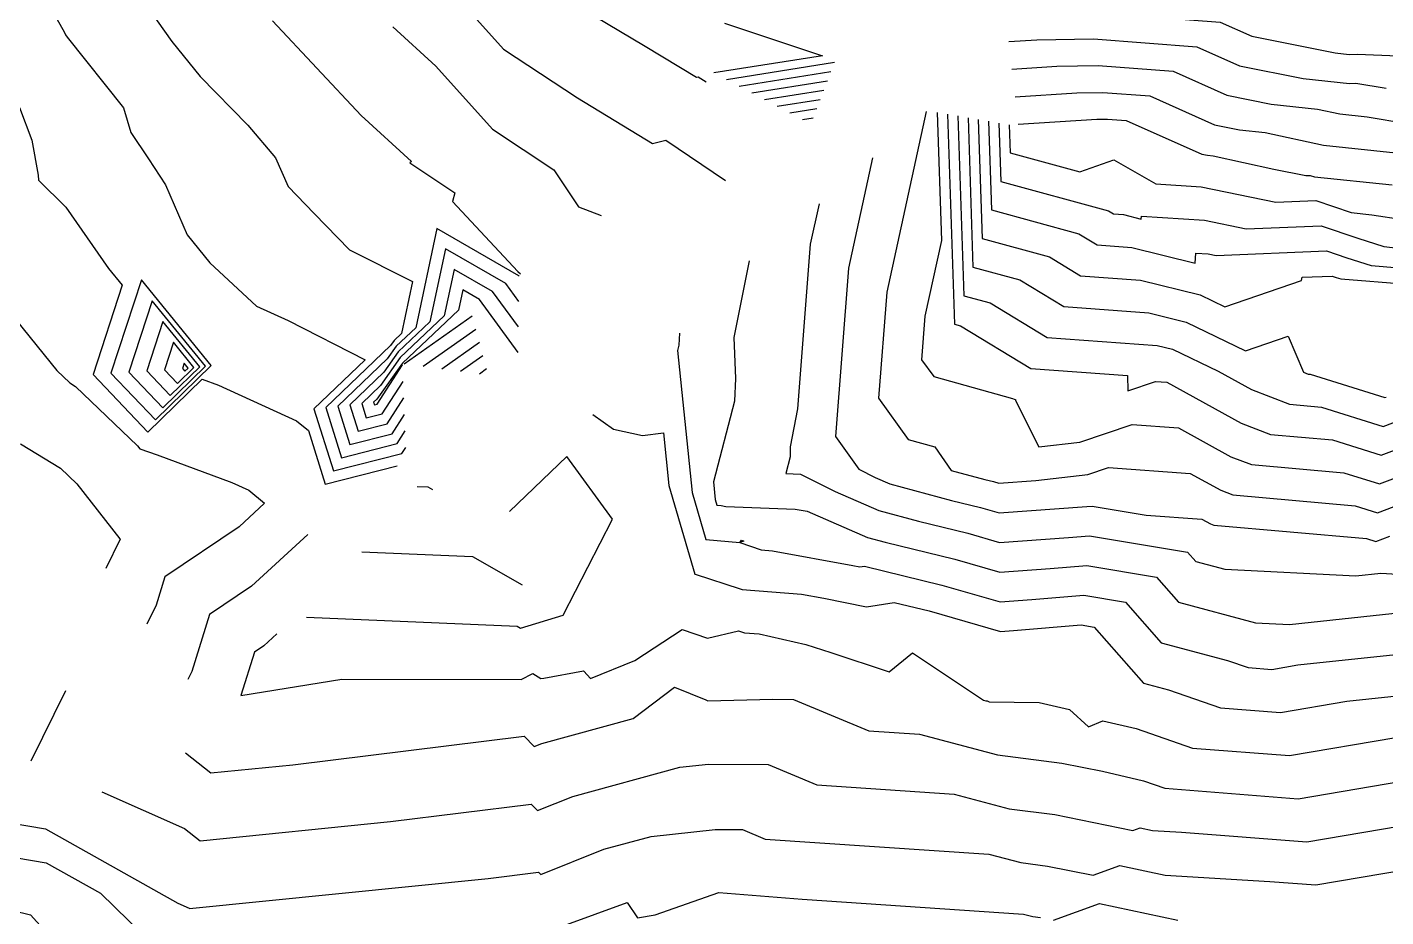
# Model space of a CAD drawing. Header units: metres. Extents: x 706150 to 707002, y 953723 to 954386.
# Drawn here: x 706557.2 to 706641.2, y 953882.6 to 953937.6 of the extents above; entities that cross this region are included whole.
import ezdxf

# ---------------------------------------------------------------- set-up
doc = ezdxf.new("R2010")
doc.units = ezdxf.units.M

msp = doc.modelspace()

# ---------------------------------------------------------------- linework, layer by layer
at = {"layer": 'CONTOUR_100'}
for points in [[(706540.877, 953887.6537, 100), (706545.0745, 953888.1752, 100), (706548.8156, 953886.8593, 100), (706550.3096, 953886.4154, 100), (706552.4264, 953885.916, 100), (706556.5812, 953886.2546, 100), (706558.3958, 953885.9551, 100), (706561.7475, 953884.0711, 100), (706567.8968, 953878.0741, 100)], [(706590.362, 953882.0501, 100), (706594.3153, 953883.4937, 100), (706594.9556, 953882.5492, 100), (706596.0465, 953882.7321, 100), (706599.9802, 953884.1119, 100), (706605.1388, 953883.7059, 100), (706618.8049, 953882.7831, 100), (706619.3833, 953882.6314, 100), (706619.8605, 953882.5699, 100)], [(706620.6781, 953882.4042, 100), (706623.5089, 953883.4429, 100), (706628.3556, 953882.4026, 100)]]:
    msp.add_polyline3d(points, dxfattribs=at)
at = {"layer": 'CONTOUR_101'}
for points in [[(706556.8145, 953911.8406, 101), (706559.277, 953910.3374, 101), (706560.2891, 953909.3695, 101), (706562.9422, 953905.9741, 101), (706562.9642, 953905.9468, 101), (706562.0883, 953904.1413, 101)], [(706559.5915, 953896.5741, 101), (706557.453, 953892.2411, 101)], [(706556.1626, 953888.4206, 101), (706558.3547, 953888.0588, 101), (706566.5312, 953883.4627, 101), (706567.2313, 953883.1523, 101), (706567.2604, 953883.1295, 101), (706585.7222, 953884.9824, 101), (706588.8383, 953885.3678, 101), (706588.9739, 953885.2283, 101), (706592.8804, 953886.7882, 101), (706595.7918, 953887.5776, 101), (706599.7521, 953888.016, 101), (706601.4523, 953888.0042, 101), (706602.8467, 953887.4213, 101), (706616.6618, 953886.4884, 101), (706618.6568, 953885.9653, 101), (706620.3025, 953885.7532, 101), (706623.1222, 953885.1816, 101), (706624.7646, 953885.7843, 101), (706627.5766, 953885.1807, 101), (706634.0456, 953884.806, 101), (706636.8773, 953884.5847, 101), (706650.9041, 953886.9586, 101)]]:
    msp.add_polyline3d(points, dxfattribs=at)
at = {"layer": 'CONTOUR_102'}
for points in [[(706555.6782, 953920.5582, 102), (706559.0536, 953916.3705, 102), (706559.851, 953915.6099, 102), (706560.2136, 953915.3886, 102), (706564.0388, 953911.7307, 102), (706564.1885, 953911.5391, 102), (706565.2666, 953911.1616, 102), (706569.8682, 953909.4622, 102), (706570.9309, 953908.9768, 102), (706571.9024, 953908.1767, 102), (706570.3185, 953906.719, 102), (706565.7368, 953903.6289, 102), (706565.1882, 953901.8702, 102), (706564.6249, 953900.7088, 102)], [(706561.8441, 953890.3441, 102), (706566.9503, 953888.0799, 102), (706567.9205, 953887.3199, 102), (706579.6845, 953888.5006, 102), (706588.3871, 953889.5767, 102), (706588.7657, 953889.1872, 102), (706590.956, 953890.0618, 102), (706597.5786, 953891.8574, 102), (706599.3469, 953892.0532, 102), (706603.0275, 953892.0278, 102), (706606.0461, 953890.7659, 102), (706614.5187, 953890.1937, 102), (706617.9303, 953889.2992, 102), (706620.7445, 953888.9366, 102), (706625.5663, 953887.959, 102), (706626.0203, 953888.1256, 102), (706626.7976, 953887.9588, 102), (706628.5857, 953887.8552, 102), (706636.3344, 953887.2495, 102), (706647.8784, 953889.2032, 102)]]:
    msp.add_polyline3d(points, dxfattribs=at)
at = {"layer": 'CONTOUR_103'}
for points in [[(706556.758, 953932.6302, 103), (706557.5196, 953930.6101, 103), (706557.8925, 953928.442, 103), (706557.9126, 953928.1528, 103), (706559.6156, 953926.471, 103), (706562.2522, 953922.6788, 103), (706563.0968, 953921.6562, 103), (706561.2957, 953916.1337, 103), (706564.6905, 953912.5773, 103), (706568.044, 953915.8424, 103), (706569.0501, 953915.4708, 103), (706573.8639, 953913.2721, 103), (706574.6039, 953912.6627, 103), (706575.6468, 953909.3557, 103), (706580.0899, 953910.4815, 103)], [(706574.5662, 953906.244, 103), (706571.0898, 953903.0446, 103), (706568.503, 953901.3, 103), (706567.404, 953897.7765, 103), (706567.1614, 953897.2763, 103)], [(706567, 953892.7486, 103), (706568.5807, 953891.5104, 103), (706573.6469, 953892.0188, 103), (706587.9359, 953893.7857, 103), (706588.5575, 953893.1461, 103), (706589.0317, 953893.3355, 103), (706594.6897, 953894.8696, 103), (706597.2426, 953896.8067, 103), (706599.1845, 953896.0185, 103), (706599.2985, 953895.9607, 103), (706603.324, 953896.0602, 103), (706604.6027, 953896.0513, 103), (706609.2455, 953894.1104, 103), (706612.3756, 953893.899, 103), (706617.2037, 953892.6331, 103), (706621.1864, 953892.1199, 103), (706623.7009, 953891.6101, 103), (706626.2251, 953891.0173, 103), (706627.5586, 953890.5579, 103), (706635.7915, 953889.9143, 103), (706644.8528, 953891.4478, 103)]]:
    msp.add_polyline3d(points, dxfattribs=at)
at = {"layer": 'CONTOUR_104'}
for points in [[(706556.0739, 953943.3911, 104), (706559.5095, 953937.3139, 104), (706559.5895, 953937.1153, 104), (706559.6909, 953936.9717, 104), (706563.1696, 953932.6173, 104), (706563.6375, 953931.0798, 104), (706564.7302, 953929.4566, 104), (706565.766, 953927.8593, 104), (706567.1083, 953924.7577, 104), (706568.5096, 953923.0394, 104), (706571.4026, 953920.3602, 104), (706573.3466, 953919.4798, 104), (706578.1188, 953917.0481, 104), (706574.9443, 953914.0097, 104), (706576.1541, 953910.1738, 104), (706580.392, 953911.2475, 104), (706580.6409, 953911.6306, 104)], [(706562.4004, 953916.2074, 104), (706565.1479, 953913.329, 104), (706568.5985, 953916.6886, 104), (706564.2835, 953921.9813, 104), (706562.4004, 953916.2074, 104)], [(706572.6566, 953900.1023, 104), (706571.8612, 953899.3702, 104), (706571.2693, 953898.971, 104), (706570.4371, 953896.3031, 104), (706576.673, 953897.3121, 104), (706587.762, 953897.2837, 104), (706588.4868, 953897.6595, 104), (706588.9767, 953897.3403, 104), (706589.1682, 953897.3751, 104), (706591.6158, 953897.8189, 104), (706591.6415, 953897.7962, 104), (706592.0455, 953897.3423, 104), (706594.7948, 953898.4483, 104), (706597.7039, 953900.3827, 104), (706599.2767, 953899.8317, 104), (706601.1875, 953900.2928, 104), (706601.5719, 953900.1618, 104), (706602.4773, 953900.0989, 104), (706605.3519, 953899.4511, 104), (706606.8935, 953898.955, 104), (706610.5139, 953897.7611, 104), (706611.9534, 953898.9285, 104), (706616.3451, 953896.0016, 104), (706616.4772, 953895.967, 104), (706616.567, 953895.9554, 104), (706616.6937, 953895.8975, 104), (706619.7802, 953895.8632, 104), (706621.6521, 953895.4373, 104), (706622.8251, 953894.3575, 104), (706623.7113, 953894.7351, 104), (706625.7804, 953894.2492, 104), (706629.2714, 953893.0463, 104), (706635.2486, 953892.5791, 104), (706641.8271, 953893.6924, 104)]]:
    msp.add_polyline3d(points, dxfattribs=at)
at = {"layer": 'CONTOUR_105'}
for points in [[(706556.2498, 953956.6278, 105), (706558.424, 953949.3052, 105), (706559.4171, 953948.4587, 105), (706562.2185, 953944.1176, 105), (706563.9053, 953939.9262, 105), (706566.1712, 953936.7169, 105), (706567.9187, 953934.5547, 105), (706570.8706, 953931.5402, 105), (706572.5822, 953929.5231, 105), (706573.3568, 953927.7436, 105), (706574.9659, 953926.0867, 105), (706577.1411, 953923.845, 105), (706581.0445, 953921.8773, 105), (706580.3663, 953918.6648, 105), (706579.9006, 953918.2248, 105), (706579.6889, 953917.9258, 105), (706575.6836, 953914.0922, 105), (706576.6615, 953910.9918, 105), (706580.0867, 953911.8597, 105), (706580.5994, 953912.6488, 105)], [(706563.5051, 953916.281, 105), (706565.6054, 953914.0807, 105), (706568.2432, 953916.6488, 105), (706564.9446, 953920.6948, 105), (706563.5051, 953916.281, 105)], [(706585.1758, 953916.1832, 105), (706585.6236, 953916.4991, 105)], [(706592.1838, 953913.6518, 105), (706593.4709, 953912.757, 105), (706595.2596, 953912.3575, 105), (706596.5571, 953912.5284, 105), (706596.8923, 953909.2671, 105), (706598.5044, 953903.8036, 105), (706598.5176, 953903.8025, 105), (706601.2982, 953902.879, 105), (706601.4155, 953902.8383, 105), (706605.09, 953902.5526, 105), (706606.4668, 953902.3015, 105), (706609.1005, 953901.7683, 105), (706610.8264, 953902.047, 105), (706612.9768, 953901.52, 105), (706617.3964, 953900.2453, 105), (706618.1978, 953900.3027, 105), (706622.3792, 953900.6532, 105), (706623.1919, 953900.5185, 105), (706626.2392, 953897.0505, 105), (706627.7746, 953896.6407, 105), (706630.9843, 953895.5348, 105), (706634.7057, 953895.2439, 105), (706638.8014, 953895.937, 105), (706645.2171, 953896.6176, 105)], [(706574.4928, 953901.1258, 105), (706587.5059, 953900.5826, 105), (706587.7276, 953900.4565, 105), (706590.3502, 953901.2539, 105), (706593.4034, 953907.1983, 105), (706590.5886, 953911.0555, 105), (706587.0382, 953907.6716, 105)]]:
    msp.add_polyline3d(points, dxfattribs=at)
at = {"layer": 'CONTOUR_106'}
for points in [[(706572.3795, 953937.986, 106), (706577.8716, 953932.1458, 106), (706580.982, 953929.3016, 106), (706580.887, 953929.2192, 106), (706583.6566, 953927.3603, 106), (706583.5128, 953926.8168, 106), (706587.5525, 953922.5022, 106), (706587.7097, 953922.3445, 106)], [(706587.6296, 953922.2143, 106), (706587.6116, 953922.2389, 106), (706582.5379, 953925.1511, 106), (706581.245, 953919.0262, 106), (706580.0301, 953917.8786, 106), (706579.478, 953917.0989, 106), (706576.4229, 953914.1747, 106), (706577.1688, 953911.8098, 106), (706579.7815, 953912.4718, 106), (706580.558, 953913.667, 106)], [(706564.6097, 953916.3546, 106), (706566.0629, 953914.8323, 106), (706567.8878, 953916.6091, 106), (706565.6057, 953919.4083, 106), (706564.6097, 953916.3546, 106)], [(706597.5429, 953918.6887, 106), (706597.5134, 953917.955, 106), (706597.4239, 953917.6114, 106), (706598.3256, 953908.8386, 106), (706599.1845, 953905.9278, 106), (706601.2753, 953905.7567, 106), (706601.28, 953905.7551, 106), (706602.6062, 953905.2952, 106), (706603.2931, 953905.2418, 106), (706608.2555, 953904.3366, 106), (706608.6911, 953904.2484, 106), (706608.9766, 953904.2945, 106), (706613.7724, 953903.1193, 106), (706617.3767, 953902.0797, 106), (706619.3309, 953902.2198, 106), (706622.5498, 953902.4895, 106), (706625.1116, 953902.0651, 106), (706627.3145, 953899.5579, 106), (706631.4331, 953898.4588, 106), (706632.6972, 953898.0232, 106), (706634.1627, 953897.9087, 106), (706635.7758, 953898.1817, 106), (706643.7814, 953899.0309, 106)], [(706584.0145, 953916.3366, 106), (706585.4008, 953917.3143, 106)], [(706601.5255, 953905.8417, 106), (706601.2889, 953905.7659, 106), (706601.3736, 953905.886, 106), (706601.5255, 953905.8417, 106)], [(706577.9093, 953905.1722, 106), (706584.7451, 953904.8869, 106), (706587.8192, 953903.1383, 106)]]:
    msp.add_polyline3d(points, dxfattribs=at)
at = {"layer": 'CONTOUR_107'}
for points in [[(706579.8235, 953937.6256, 107), (706582.4938, 953935.184, 107), (706585.9803, 953931.2866, 107), (706589.778, 953928.7814, 107), (706591.3054, 953926.4954, 107), (706592.6985, 953925.9639, 107)], [(706587.613, 953920.6429, 107), (706586.8028, 953921.7488, 107), (706583.0739, 953923.8892, 107), (706582.1236, 953919.3877, 107), (706580.1596, 953917.5324, 107), (706579.2671, 953916.2719, 107), (706577.1622, 953914.2572, 107), (706577.6761, 953912.6278, 107), (706579.4762, 953913.0839, 107), (706580.5165, 953914.6852, 107)], [(706601.8519, 953923.1576, 107), (706600.9106, 953918.4176, 107), (706601.0071, 953915.8804, 107), (706600.9515, 953914.4948, 107), (706599.648, 953909.4895, 107), (706599.7589, 953908.4101, 107), (706599.8646, 953908.052, 107), (706600.1227, 953908.0309, 107), (706600.1339, 953908.0468, 107), (706600.41, 953907.9663, 107), (706604.7041, 953907.8143, 107), (706605.4405, 953907.6825, 107), (706609.1666, 953906.0687, 107), (706610.258, 953905.7748, 107), (706614.568, 953904.7186, 107), (706617.3571, 953903.9141, 107), (706620.4641, 953904.1368, 107), (706622.7203, 953904.3259, 107), (706627.0312, 953903.6116, 107), (706628.3898, 953902.0654, 107), (706633.1503, 953900.795, 107), (706635.2508, 953900.6915, 107), (706642.3458, 953901.4441, 107)], [(706565.7144, 953916.4283, 107), (706566.5204, 953915.584, 107), (706567.5325, 953916.5694, 107), (706566.2668, 953918.1219, 107), (706565.7144, 953916.4283, 107)], [(706582.8533, 953916.4899, 107), (706585.1779, 953918.1295, 107)], [(706581.3258, 953909.2187, 107), (706581.9843, 953909.1912, 107), (706582.2804, 953909.0227, 107)]]:
    msp.add_polyline3d(points, dxfattribs=at)
at = {"layer": 'CONTOUR_108'}
for points in [[(706583.9053, 953939.3276, 108), (706586.669, 953936.2382, 108), (706591.2385, 953933.224, 108), (706595.8827, 953930.4117, 108), (706596.7093, 953930.6094, 108), (706600.39, 953928.125, 108)], [(706606.174, 953926.6803, 108), (706605.6304, 953924.186, 108), (706604.8495, 953914.0076, 108), (706604.383, 953911.6588, 108), (706604.3984, 953911.2551, 108), (706604.3895, 953911.0347, 108), (706604.1237, 953910.0138, 108), (706605.0294, 953909.9796, 108), (706607.1678, 953908.8922, 108), (706609.8609, 953907.7258, 108), (706612.3134, 953907.0653, 108), (706615.3636, 953906.3179, 108), (706617.3375, 953905.7485, 108), (706621.5973, 953906.0539, 108), (706622.8908, 953906.1623, 108), (706628.9509, 953905.1582, 108), (706629.4651, 953904.5729, 108), (706631.2669, 953904.0921, 108), (706639.3637, 953903.6934, 108), (706640.9101, 953903.8574, 108), (706650.0857, 953903.3025, 108)], [(706587.5964, 953919.0715, 108), (706585.994, 953921.2588, 108), (706583.6098, 953922.6273, 108), (706583.0022, 953919.7491, 108), (706580.2892, 953917.1862, 108), (706579.0563, 953915.445, 108), (706577.9015, 953914.3397, 108), (706578.1834, 953913.4459, 108), (706579.171, 953913.6961, 108), (706580.4751, 953915.7033, 108)], [(706581.6921, 953916.6433, 108), (706584.9551, 953918.9447, 108)], [(706566.8191, 953916.5019, 108), (706566.9778, 953916.3357, 108), (706567.1771, 953916.5297, 108), (706566.9279, 953916.8354, 108), (706566.8191, 953916.5019, 108)]]:
    msp.add_polyline3d(points, dxfattribs=at)
at = {"layer": 'CONTOUR_109'}
for points in [[(706588.463, 953940.595, 109), (706595.4276, 953936.4336, 109), (706598.6047, 953934.5098, 109), (706598.7118, 953934.5354, 109), (706599.1888, 953934.2134, 109)], [(706609.4831, 953929.5309, 109), (706607.9947, 953922.7019, 109), (706607.1969, 953912.3034, 109), (706608.6401, 953910.288, 109), (706609.6441, 953909.7774, 109), (706610.5551, 953909.3829, 109), (706614.3689, 953908.3559, 109), (706616.1593, 953907.9171, 109), (706617.3179, 953907.5829, 109), (706622.7304, 953907.9709, 109), (706623.0614, 953907.9987, 109), (706626.3952, 953907.4463, 109), (706629.8376, 953907.2013, 109), (706630.3683, 953906.91, 109), (706630.5766, 953906.8297, 109), (706640.0088, 953905.9949, 109), (706640.5914, 953905.8127, 109), (706641.4531, 953906.1369, 109)], [(706587.5797, 953917.5001, 109), (706585.1852, 953920.7688, 109), (706584.1457, 953921.3654, 109), (706583.8808, 953920.1106, 109), (706580.4187, 953916.8401, 109), (706578.8454, 953914.618, 109), (706578.6408, 953914.4222, 109), (706578.6908, 953914.2639, 109), (706578.8657, 953914.3082, 109), (706580.4336, 953916.7215, 109)], [(706580.5309, 953916.7967, 109), (706584.7323, 953919.7599, 109)]]:
    msp.add_polyline3d(points, dxfattribs=at)
at = {"layer": 'CONTOUR_110'}
for points in [[(706600.3224, 953937.8427, 110), (706606.3889, 953935.8304, 110), (706599.676, 953934.767, 110)], [(706612.7922, 953932.3816, 110), (706610.359, 953921.2178, 110), (706609.857, 953914.6756, 110), (706611.6839, 953912.1245, 110), (706613.3343, 953911.6693, 110), (706614.337, 953910.2085, 110), (706616.4243, 953909.6464, 110), (706616.9549, 953909.5164, 110), (706617.2983, 953909.4173, 110), (706619.5692, 953909.5801, 110), (706622.7958, 953909.9447, 110), (706624.0727, 953910.3767, 110), (706629.1152, 953910.0178, 110), (706631.0033, 953908.9816, 110), (706631.7443, 953908.6958, 110), (706639.314, 953908.0259, 110), (706640.7043, 953907.591, 110), (706642.7607, 953908.3647, 110)]]:
    msp.add_polyline3d(points, dxfattribs=at)
at = {"layer": 'CONTOUR_111'}
for points in [[(706607.125, 953935.4083, 111), (706600.4585, 953934.3522, 111)], [(706613.4818, 953932.3321, 111), (706613.7425, 953924.41, 111), (706612.7233, 953919.7337, 111), (706612.5172, 953917.0478, 111), (706613.2672, 953916.0004, 111), (706618.1394, 953914.6565, 111), (706618.2353, 953914.5985, 111), (706618.323, 953914.5921, 111), (706618.3245, 953914.5273, 111), (706619.7698, 953911.6622, 111), (706622.3018, 953911.9483, 111), (706625.5246, 953913.0385, 111), (706628.3929, 953912.8344, 111), (706631.6384, 953911.0532, 111), (706632.912, 953910.5619, 111), (706638.6191, 953910.0569, 111), (706640.8172, 953909.3693, 111), (706644.0682, 953910.5925, 111)]]:
    msp.add_polyline3d(points, dxfattribs=at)
at = {"layer": 'CONTOUR_112'}
for points in [[(706606.9065, 953934.8349, 112), (706601.241, 953933.9375, 112)], [(706614.1167, 953932.222, 112), (706614.5439, 953919.2361, 112), (706614.925, 953919.132, 112), (706619.2604, 953916.5082, 112), (706625.234, 953916.0763, 112), (706625.2562, 953915.1184, 112), (706626.9766, 953915.7003, 112), (706627.6706, 953915.651, 112), (706632.2734, 953913.1248, 112), (706634.0797, 953912.4281, 112), (706637.9242, 953912.0879, 112), (706640.9301, 953911.1476, 112), (706645.113, 953912.7214, 112)]]:
    msp.add_polyline3d(points, dxfattribs=at)
at = {"layer": 'CONTOUR_113'}
for points in [[(706606.6881, 953934.2616, 113), (706602.0236, 953933.5227, 113)], [(706614.7515, 953932.1119, 113), (706615.1171, 953921.0025, 113), (706616.7539, 953920.5554, 113), (706620.2855, 953918.418, 113), (706627.0845, 953917.9264, 113), (706628.0203, 953917.6926, 113), (706630.8393, 953916.332, 113), (706632.9085, 953915.1964, 113), (706635.2474, 953914.2942, 113), (706637.2294, 953914.1188, 113), (706641.0429, 953912.9259, 113), (706643.1724, 953913.7271, 113)]]:
    msp.add_polyline3d(points, dxfattribs=at)
at = {"layer": 'CONTOUR_114'}
for points in [[(706606.4696, 953933.6883, 114), (706602.8061, 953933.108, 114)], [(706615.3864, 953932.0018, 114), (706615.6902, 953922.7689, 114), (706618.5827, 953921.9788, 114), (706621.3106, 953920.3278, 114), (706626.5623, 953919.948, 114), (706628.8727, 953919.3708, 114), (706632.5391, 953917.6013, 114), (706635.1723, 953918.5092, 114), (706636.1332, 953916.2691, 114), (706636.4151, 953916.1604, 114), (706636.5345, 953916.1498, 114), (706641.1558, 953914.7042, 114), (706641.2318, 953914.7328, 114)]]:
    msp.add_polyline3d(points, dxfattribs=at)
at = {"layer": 'CONTOUR_115'}
for points in [[(706606.2511, 953933.115, 115), (706603.5886, 953932.6932, 115)], [(706616.0212, 953931.8917, 115), (706616.2633, 953924.5353, 115), (706620.4115, 953923.4021, 115), (706622.3357, 953922.2376, 115), (706626.0402, 953921.9697, 115), (706629.725, 953921.0491, 115), (706631.2617, 953920.3075, 115), (706635.9996, 953921.941, 115), (706636.0498, 953922.1421, 115), (706637.8857, 953922.2204, 115), (706638.138, 953922.1355, 115), (706638.4406, 953922.0377, 115), (706642.5396, 953921.7257, 115)]]:
    msp.add_polyline3d(points, dxfattribs=at)
at = {"layer": 'CONTOUR_116'}
for points in [[(706606.0326, 953932.5417, 116), (706604.3711, 953932.2785, 116)], [(706616.6561, 953931.7816, 116), (706616.8364, 953926.3017, 116), (706622.2403, 953924.8255, 116), (706623.3608, 953924.1474, 116), (706625.518, 953923.9914, 116), (706629.4159, 953923.0176, 116), (706629.4589, 953923.6379, 116), (706630.2263, 953923.5891, 116), (706630.7317, 953923.4838, 116), (706637.5503, 953923.7743, 116), (706638.8067, 953923.3517, 116), (706640.3138, 953922.8646, 116), (706642.0129, 953922.7352, 116)]]:
    msp.add_polyline3d(points, dxfattribs=at)
at = {"layer": 'CONTOUR_117'}
for points in [[(706605.8142, 953931.9683, 117), (706605.1536, 953931.8637, 117)], [(706617.291, 953931.6714, 117), (706617.4095, 953928.0681, 117), (706624.0691, 953926.2489, 117), (706624.3859, 953926.0572, 117), (706624.9958, 953926.0131, 117), (706626.098, 953925.7377, 117), (706626.1101, 953925.9131, 117), (706630.0072, 953925.6652, 117), (706632.5739, 953925.1305, 117), (706637.2149, 953925.3282, 117), (706639.4754, 953924.5679, 117), (706641.0919, 953924.0454, 117), (706641.966, 953923.942, 117)]]:
    msp.add_polyline3d(points, dxfattribs=at)
at = {"layer": 'CONTOUR_118'}
msp.add_polyline3d([(706617.9258, 953931.5613, 118), (706617.9826, 953929.8346, 118), (706622.2969, 953928.656, 118), (706624.4009, 953929.4042, 118), (706626.9984, 953927.9188, 118), (706629.7881, 953927.7413, 118), (706634.4161, 953926.7772, 118), (706636.8794, 953926.8822, 118), (706639.0704, 953926.1452, 118), (706640.3575, 953926.0108, 118), (706642.2735, 953925.7226, 118)], dxfattribs=at)
at = {"layer": 'CONTOUR_119'}
msp.add_polyline3d([(706618.4942, 953931.5959, 119), (706623.3566, 953931.909, 119), (706623.9979, 953931.9195, 119), (706625.1661, 953931.8307, 119), (706629.8444, 953929.7471, 119), (706630.1798, 953929.6798, 119), (706630.5287, 953929.6427, 119), (706634.2978, 953928.8323, 119), (706636.2583, 953928.4239, 119), (706636.544, 953928.4361, 119), (706636.7981, 953928.3506, 119), (706641.6104, 953927.8482, 119)], dxfattribs=at)
at = {"layer": 'CONTOUR_120'}
msp.add_polyline3d([(706618.296, 953933.2992, 120), (706622.116, 953933.5451, 120), (706623.7119, 953933.5714, 120), (706626.6193, 953933.3503, 120), (706630.6153, 953931.5706, 120), (706632.1567, 953931.2614, 120), (706633.7602, 953931.0908, 120), (706637.3674, 953930.3153, 120), (706641.8215, 953929.8225, 120)], dxfattribs=at)
at = {"layer": 'CONTOUR_121'}
msp.add_polyline3d([(706618.0979, 953935.0024, 121), (706620.8753, 953935.1812, 121), (706623.426, 953935.2232, 121), (706628.0725, 953934.8699, 121), (706631.3861, 953933.3941, 121), (706634.1336, 953932.8429, 121), (706636.9917, 953932.539, 121), (706638.3657, 953932.2435, 121), (706640.0624, 953932.0558, 121), (706642.5073, 953931.6478, 121)], dxfattribs=at)
at = {"layer": 'CONTOUR_122'}
msp.add_polyline3d([(706617.8997, 953936.7056, 122), (706619.6346, 953936.8173, 122), (706623.14, 953936.8751, 122), (706629.5257, 953936.3895, 122), (706632.157, 953935.2176, 122), (706636.1105, 953934.4244, 122), (706638.9694, 953934.1204, 122), (706639.3604, 953934.1359, 122), (706641.2306, 953933.8303, 122)], dxfattribs=at)
at = {"layer": 'CONTOUR_123'}
msp.add_polyline3d([(706617.7016, 953938.4089, 123), (706618.3939, 953938.4535, 123), (706622.854, 953938.5269, 123), (706630.9788, 953937.9091, 123), (706632.9279, 953937.041, 123), (706638.0874, 953936.006, 123), (706638.9418, 953935.9151, 123), (706639.4538, 953935.9353, 123), (706641.9477, 953935.8255, 123)], dxfattribs=at)
at = {"layer": 'CONTOUR_99'}
msp.add_polyline3d([(706534.9827, 953883.7397, 99), (706535.7604, 953883.3874, 99), (706542.9387, 953883.6465, 99), (706545.7921, 953883.9075, 99), (706548.5586, 953883.0855, 99), (706549.6735, 953882.8225, 99), (706555.2239, 953883.2748, 99), (706557.4322, 953882.7323, 99), (706563.1748, 953876.3971, 99)], dxfattribs=at)

doc.saveas('drawing.dxf')
